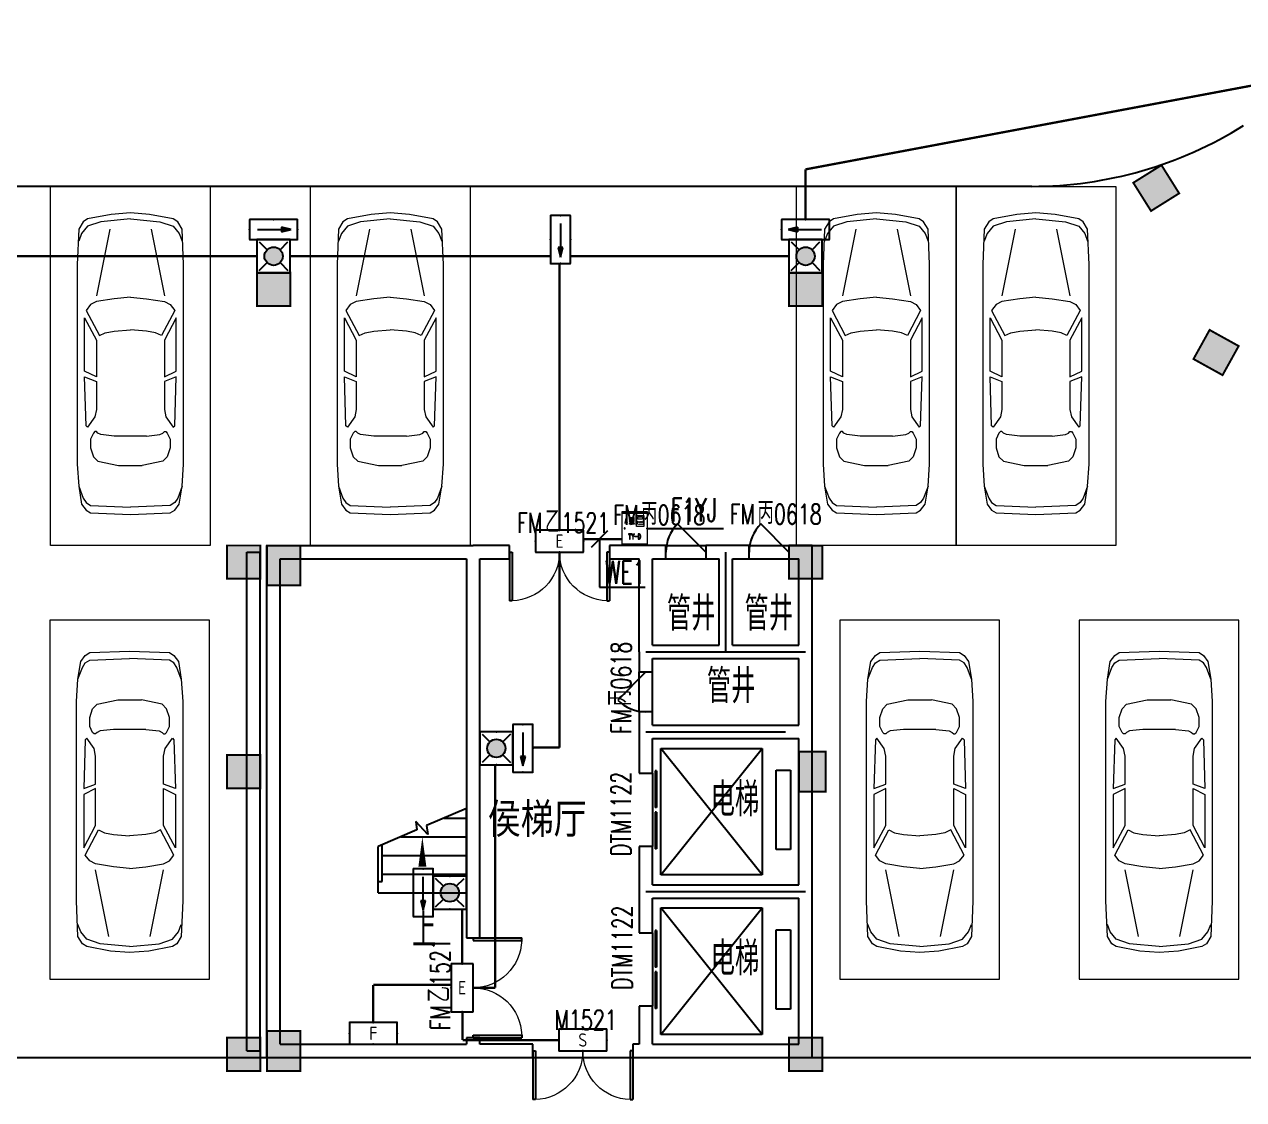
# Model space of a CAD drawing. Extents: x -6243262 to 3079315, y -2914302 to 172723.
# Drawn here: x -2010181 to -1991846, y -1008349 to -992183 of the extents above; entities that cross this region are included whole.
import ezdxf
from ezdxf.enums import TextEntityAlignment as Align

# ---------------------------------------------------------------- set-up
doc = ezdxf.new("R2010")
doc.units = 0
doc.header["$LTSCALE"] = 1000
doc.linetypes.add('DASH', pattern=[0.35, 0.25, -0.1])
for name, color, linetype in [('0-柱2', 6, 'Continuous'), ('0-柱网', 2, 'Continuous'), ('A-DOOR-IDEN', 7, 'Continuous'), ('DIM-应急', 3, 'Continuous'), ('DIM-消防', 3, 'Continuous'), ('DOOR_FIRE_TEXT', 7, 'Continuous'), ('EQUIP-应急', 3, 'Continuous'), ('EQUIP-消防', 3, 'Continuous'), ('WINDOW_TEXT', 7, 'Continuous'), ('WIRE-应急', 1, 'DASH')]:
    doc.layers.add(name, color=color, linetype=linetype)
doc.layers.add('车位', color=252, linetype='Continuous', lineweight=5)
doc.styles.add('-宋体', font='', dxfattribs={"width": 0.8})
doc.styles.add('_TCH_DIM', font='SIMPLEX', dxfattribs={"bigfont": 'GBCBIG'})
doc.styles.add('_TCH_WINDOW', font='SIMPLEX', dxfattribs={"height": 3.5, "bigfont": 'GBCBIG'})
doc.styles.add('_TEL_ATTDEF', font='gbenor', dxfattribs={"bigfont": 'gbcbig'})
doc.styles.add('_TEL_DIM', font='SIMPLEX', dxfattribs={"width": 0.8, "height": 3.5, "bigfont": 'HZTXT'})
doc.styles.get('-宋体').set_extended_font_data('SimSun')

# ---------------------------------------------------------------- blocks, each defined once
blk = doc.blocks.new('chewei')
at = {"layer": '车位', "color": 0}
for p, q in [((49090, 154915), (49134, 154982)), ((49134, 154982), (49201, 155026)), ((49201, 155026), (49801, 155049)), ((50401, 155026), (49801, 155049)), ((50467, 154982), (50401, 155026)), ((50512, 154915), (50467, 154982)), ((49023, 154737), (49090, 154915)), ((50578, 154737), (50512, 154915)), ((49312, 154360), (49623, 154426)), ((49623, 154426), (49978, 154426)), ((50290, 154360), (49978, 154426)), ((49201, 154160), (49245, 154293)), ((49245, 154293), (49312, 154360)), ((50356, 154293), (50290, 154360)), ((50401, 154160), (50356, 154293)), ((49201, 154026), (49201, 154160)), ((49245, 153938), (49201, 154026)), ((50356, 153938), (50401, 154026)), ((50401, 154026), (50401, 154160)), ((49156, 153849), (49134, 153826)), ((49267, 153693), (49156, 153849)), ((49267, 153915), (49245, 153938)), ((49290, 153915), (49267, 153915)), ((49312, 153938), (49290, 153915)), ((49356, 153960), (49312, 153938)), ((49556, 153982), (49356, 153960)), ((50045, 153982), (49556, 153982)), ((50045, 153982), (50245, 153960)), ((50245, 153960), (50290, 153938)), ((50290, 153938), (50312, 153915)), ((50312, 153915), (50334, 153915)), ((50334, 153915), (50356, 153938)), ((50334, 153693), (50445, 153849)), ((50445, 153849), (50467, 153826)), ((49134, 153826), (49112, 153093)), ((49290, 153582), (49267, 153693)), ((50312, 153582), (50334, 153693)), ((50467, 153826), (50490, 153093)), ((49290, 153160), (49290, 153582)), ((50312, 153160), (50312, 153582)), ((49112, 153093), (49290, 153160)), ((50490, 153093), (50312, 153160)), ((49290, 153093), (49112, 153004)), ((49112, 153004), (49112, 152204)), ((49290, 152538), (49290, 153093)), ((50312, 153093), (50490, 153004)), ((50312, 152538), (50312, 153093)), ((50490, 153004), (50490, 152204)), ((49112, 152204), (49290, 152538)), ((49134, 152093), (49334, 152471)), ((49334, 152471), (49423, 152427)), ((49423, 152427), (49556, 152404)), ((49556, 152404), (49801, 152382)), ((50045, 152404), (49801, 152382)), ((50178, 152427), (50045, 152404)), ((50267, 152471), (50178, 152427)), ((50467, 152093), (50267, 152471)), ((50490, 152204), (50312, 152538)), ((49201, 152004), (49134, 152093)), ((49290, 151960), (49201, 152004)), ((50312, 151960), (50401, 152004)), ((50401, 152004), (50467, 152093)), ((49556, 151916), (49290, 151960)), ((49490, 150871), (49290, 151871)), ((49801, 151893), (49556, 151916)), ((49801, 151893), (50045, 151916)), ((50045, 151916), (50312, 151960)), ((50112, 150871), (50312, 151871)), ((49067, 150938), (49023, 151049)), ((49156, 150827), (49067, 150938)), ((50445, 150827), (50534, 150938)), ((50534, 150938), (50578, 151049)), ((49356, 150760), (49156, 150827)), ((49801, 150716), (49356, 150760)), ((49801, 150716), (50245, 150760)), ((50245, 150760), (50445, 150827))]:
    blk.add_line(p, q, dxfattribs=at)
for points in [[(48601, 150227), (51001, 150227), (51001, 155627), (48601, 155627)], [(50578, 154737), (50601, 154404), (50601, 151404), (50578, 150871), (50512, 150760), (50445, 150716), (50090, 150649), (49801, 150627), (49512, 150649), (49156, 150716), (49090, 150760), (49023, 150871), (49001, 151404), (49001, 154404), (49023, 154737), (49067, 155004), (49134, 155093), (49201, 155137), (49801, 155160), (50401, 155137), (50467, 155093), (50534, 155004)]]:
    blk.add_lwpolyline(points, close=True, dxfattribs=at)
blk = doc.blocks.new('0-柱2')
at = {"layer": '0-柱2'}
h = blk.add_hatch(color=0, dxfattribs=at)
h.dxf.hatch_style = 1
h.paths.add_polyline_path([(63729, 13354), (63995, 12930), (64418, 13195), (64152, 13619)])
h = blk.add_hatch(color=0, dxfattribs=at)
h.dxf.hatch_style = 1
h.paths.add_polyline_path([(50550, 12000), (51050, 12000), (51050, 11500), (50550, 11500)])
h = blk.add_hatch(color=0, dxfattribs=at)
h.dxf.hatch_style = 1
h.paths.add_polyline_path([(58550, 12000), (59050, 12000), (59050, 11500), (58550, 11500)])
h = blk.add_hatch(color=0, dxfattribs=at)
h.dxf.hatch_style = 1
h.paths.add_polyline_path([(64634, 10704), (65071, 10462), (65313, 10899), (64876, 11141)])
at = {"layer": '0-柱2', "color": 0, "const_width": 30}
for points in [[(63729, 13354), (63995, 12930), (64418, 13195), (64152, 13619)], [(50550, 12000), (51050, 12000), (51050, 11500), (50550, 11500)], [(58550, 12000), (59050, 12000), (59050, 11500), (58550, 11500)], [(64634, 10704), (65071, 10462), (65313, 10899), (64876, 11141)]]:
    blk.add_lwpolyline(points, close=True, dxfattribs=at)
blk = doc.blocks.new('宿舍楼柱网1')
at = {"layer": '0-柱网'}
h = blk.add_hatch(color=0, dxfattribs=at)
h.dxf.hatch_style = 1
h.paths.add_polyline_path([(631658, 145126), (632158, 145126), (632158, 144526), (631658, 144526)])
h = blk.add_hatch(color=0, dxfattribs=at)
h.dxf.hatch_style = 1
h.paths.add_polyline_path([(639508, 145126), (640008, 145126), (640008, 144626), (639508, 144626)])
h = blk.add_hatch(color=0, dxfattribs=at)
h.dxf.hatch_style = 1
h.paths.add_polyline_path([(639658, 142026), (640058, 142026), (640058, 141426), (639658, 141426)])
h = blk.add_hatch(color=0, dxfattribs=at)
h.dxf.hatch_style = 1
h.paths.add_polyline_path([(631658, 137826), (632158, 137826), (632158, 137226), (631658, 137226)])
h = blk.add_hatch(color=0, dxfattribs=at)
h.dxf.hatch_style = 1
h.paths.add_polyline_path([(639508, 137726), (640008, 137726), (640008, 137226), (639508, 137226)])
at = {"layer": '0-柱网', "color": 0, "const_width": 30}
for points in [[(631658, 145126), (632158, 145126), (632158, 144526), (631658, 144526)], [(639508, 145126), (640008, 145126), (640008, 144626), (639508, 144626)], [(639658, 142026), (640058, 142026), (640058, 141426), (639658, 141426)], [(631658, 137826), (632158, 137826), (632158, 137226), (631658, 137226)], [(639508, 137726), (640008, 137726), (640008, 137226), (639508, 137226)]]:
    blk.add_lwpolyline(points, close=True, dxfattribs=at)
blk = doc.blocks.new('柱网22222')
at = {"layer": '0-柱网'}
h = blk.add_hatch(color=0, dxfattribs=at)
h.dxf.hatch_style = 1
h.paths.add_polyline_path([(140400, 330556), (140900, 330556), (140900, 330056), (140400, 330056)])
h = blk.add_hatch(color=0, dxfattribs=at)
h.dxf.hatch_style = 1
h.paths.add_polyline_path([(140400, 327406), (140900, 327406), (140900, 326906), (140400, 326906)])
h = blk.add_hatch(color=0, dxfattribs=at)
h.dxf.hatch_style = 1
h.paths.add_polyline_path([(140400, 323156), (140900, 323156), (140900, 322656), (140400, 322656)])
at = {"layer": '0-柱网', "color": 0, "const_width": 30}
for points in [[(140400, 330556), (140900, 330556), (140900, 330056), (140400, 330056)], [(140400, 327406), (140900, 327406), (140900, 326906), (140400, 326906)], [(140400, 323156), (140900, 323156), (140900, 322656), (140400, 322656)]]:
    blk.add_lwpolyline(points, close=True, dxfattribs=at)
blk = doc.blocks.new('$DORLIB2D$00000127')
at = {"color": 0}
for points in [[(-0.533, 0.795), (-0.533, 0.69)], [(-0.033, 0.795), (-0.533, 0.795)], [(-0.033, 0.69), (-0.533, 0.69)], [(-0.033, 0.795), (-0.033, 0.69)], [(0.533, 0.795), (0.033, 0.795)], [(0.033, 0.795), (0.033, 0.69)], [(0.533, 0.69), (0.033, 0.69)], [(0.533, 0.795), (0.533, 0.69)], [(0.5, 0.5), (-0.5, 0.5)]]:
    blk.add_lwpolyline(points, dxfattribs=at)
blk = doc.blocks.new('$DorLib2D$00000114')
at = {"color": 0}
blk.add_line((0.5, 0), (-0.207, 0.707), dxfattribs=at)
blk.add_arc((0.5, 0), 1, 135, 180, dxfattribs=at)
blk = doc.blocks.new('$DorLib2D$00000002')
at = {"color": 0}
for p, q in [((-0.5, 0), (-0.5, 0.4875)), ((-0.475, 0.4875), (-0.5, 0.4875)), ((-0.475, 0), (-0.475, 0.4875)), ((0.475, 0), (0.475, 0.4875)), ((0.475, 0.4875), (0.5, 0.4875)), ((0.5, 0), (0.5, 0.4875)), ((-0.5, 0), (-0.475, 0)), ((0.5, 0), (0.475, 0))]:
    blk.add_line(p, q, dxfattribs=at)
at = {"color": 0, "lineweight": 13}
for centre, start, end in [((-0.4875, 0), 0, 88.53072), ((0.4875, 0), 91.46928, 180)]:
    blk.add_arc(centre, 0.4875, start, end, dxfattribs=at)
blk = doc.blocks.new('345634')
at = {"layer": '0-柱网', "color": 8}
for p, q in [((1382675.2, -1180931.9), (1334874.1, -1180931.9)), ((1370874.1, -1193931.9), (1370874.1, -1186431.9)), ((1370874.1, -1186431.9), (1371074.1, -1186431.9)), ((1371074.1, -1193931.9), (1371074.1, -1186431.9)), ((1371174.1, -1186331.9), (1374274.1, -1186331.9)), ((1371174.1, -1194031.9), (1371174.1, -1186331.9)), ((1374824.1, -1186331.9), (1374274.1, -1186331.9)), ((1374824.1, -1186531.9), (1374824.1, -1186331.9)), ((1376874.1, -1186331.9), (1376324.1, -1186331.9)), ((1376324.1, -1186331.9), (1376324.1, -1186531.9)), ((1377174.1, -1186331.9), (1376874.1, -1186331.9)), ((1377174.1, -1186331.9), (1377774.1, -1186331.9)), ((1377174.1, -1186531.9), (1377174.1, -1186331.9)), ((1378074.1, -1186331.9), (1377774.1, -1186331.9)), ((1377774.1, -1186331.9), (1377774.1, -1186531.9)), ((1378424.1, -1186331.9), (1378074.1, -1186331.9)), ((1378424.1, -1186531.9), (1378424.1, -1186331.9)), ((1378424.1, -1186331.9), (1379024.1, -1186331.9)), ((1379374.1, -1186331.9), (1379024.1, -1186331.9)), ((1379024.1, -1186331.9), (1379024.1, -1186531.9)), ((1379374.1, -1187931.9), (1379374.1, -1186331.9)), ((1371374.1, -1186531.9), (1374174.1, -1186531.9)), ((1371374.1, -1193831.9), (1371374.1, -1186531.9)), ((1374174.1, -1186531.9), (1374174.1, -1192231.9)), ((1374374.1, -1192231.9), (1374374.1, -1186531.9)), ((1374374.1, -1186531.9), (1374824.1, -1186531.9)), ((1376324.1, -1186531.9), (1376774.1, -1186531.9)), ((1376774.1, -1187931.9), (1376774.1, -1186531.9)), ((1376974.1, -1187831.9), (1376974.1, -1186531.9)), ((1376974.1, -1186531.9), (1377174.1, -1186531.9)), ((1377174.1, -1186531.9), (1377774.1, -1186531.9)), ((1377774.1, -1186531.9), (1377974.1, -1186531.9)), ((1377974.1, -1187831.9), (1377974.1, -1186531.9)), ((1378174.1, -1187831.9), (1378174.1, -1186531.9)), ((1378174.1, -1186531.9), (1378424.1, -1186531.9)), ((1378424.1, -1186531.9), (1379024.1, -1186531.9)), ((1379024.1, -1186531.9), (1379174.1, -1186531.9)), ((1379174.1, -1187831.9), (1379174.1, -1186531.9)), ((1376974.1, -1187831.9), (1377974.1, -1187831.9)), ((1378174.1, -1187831.9), (1379174.1, -1187831.9)), ((1376774.1, -1187931.9), (1376774.1, -1188231.9)), ((1376974.1, -1188231.9), (1376974.1, -1188031.9)), ((1376974.1, -1188031.9), (1378074.1, -1188031.9)), ((1378074.1, -1188031.9), (1379174.1, -1188031.9)), ((1379174.1, -1189031.9), (1379174.1, -1188031.9)), ((1379374.1, -1189131.9), (1379374.1, -1187931.9)), ((1376774.1, -1188231.9), (1376974.1, -1188231.9)), ((1376774.1, -1188831.9), (1376774.1, -1188231.9)), ((1376974.1, -1188831.9), (1376974.1, -1188231.9)), ((1376974.1, -1188831.9), (1376774.1, -1188831.9)), ((1376774.1, -1188831.9), (1376774.1, -1189131.9)), ((1376974.1, -1189031.9), (1376974.1, -1188831.9)), ((1376774.1, -1189131.9), (1376774.1, -1189756.9)), ((1376874.1, -1189131.9), (1378974.1, -1189131.9)), ((1376974.1, -1189031.9), (1379174.1, -1189031.9)), ((1379374.1, -1191531.9), (1379374.1, -1189131.9)), ((1376974.1, -1189756.9), (1376974.1, -1189231.9)), ((1376974.1, -1189231.9), (1379174.1, -1189231.9)), ((1377099.1, -1191281.9), (1377099.1, -1189381.9)), ((1377099.1, -1189381.9), (1378619.1, -1189381.9)), ((1378619.1, -1191281.9), (1377099.1, -1189381.9)), ((1377099.1, -1191281.9), (1378619.1, -1189381.9)), ((1378619.1, -1189381.9), (1378619.1, -1191281.9)), ((1379174.1, -1191431.9), (1379174.1, -1189231.9)), ((1376774.1, -1189756.9), (1376974.1, -1189756.9)), ((1378834.1, -1190901.9), (1378834.1, -1189711.9)), ((1378834.1, -1189711.9), (1379049.1, -1189711.9)), ((1379049.1, -1189711.9), (1379049.1, -1190901.9)), ((1374174.1, -1190285.9), (1373575.8, -1190544.2)), ((1374174.1, -1191551.9), (1374174.1, -1190285.9)), ((1373595.4, -1190677.7), (1373410.8, -1190482.1)), ((1373410.8, -1190482.1), (1373429.1, -1190607.5)), ((1373835.9, -1190431.9), (1374174.1, -1190431.9)), ((1373429.1, -1190607.5), (1372849.1, -1190857.9)), ((1373575.8, -1190544.2), (1373595.4, -1190677.7)), ((1372909.1, -1191381.9), (1372909.1, -1190832)), ((1373187.3, -1190711.9), (1374174.1, -1190711.9)), ((1376974.1, -1190856.9), (1376774.1, -1190856.9)), ((1376774.1, -1190856.9), (1376774.1, -1191531.9)), ((1376974.1, -1191431.9), (1376974.1, -1190856.9)), ((1372849.1, -1191381.9), (1372849.1, -1190857.9)), ((1372849.1, -1191381.9), (1372849.1, -1190857.9)), ((1372909.1, -1190991.9), (1374174.1, -1190991.9)), ((1379049.1, -1190901.9), (1378834.1, -1190901.9)), ((1372849.1, -1191551.9), (1372849.1, -1191381.9)), ((1372849.1, -1191381.9), (1372909.1, -1191381.9)), ((1372909.1, -1191271.9), (1374174.1, -1191271.9)), ((1378619.1, -1191281.9), (1377099.1, -1191281.9)), ((1372849.1, -1191551.9), (1374174.1, -1191551.9)), ((1376774.1, -1191531.9), (1376774.1, -1192156.9)), ((1376874.1, -1191531.9), (1379274.1, -1191531.9)), ((1376974.1, -1191431.9), (1379174.1, -1191431.9)), ((1379374.1, -1194031.9), (1379374.1, -1191531.9)), ((1376974.1, -1192156.9), (1376974.1, -1191631.9)), ((1376974.1, -1191631.9), (1379174.1, -1191631.9)), ((1379174.1, -1193831.9), (1379174.1, -1191631.9)), ((1377099.1, -1193681.9), (1377099.1, -1191781.9)), ((1377099.1, -1191781.9), (1378619.1, -1191781.9)), ((1378619.1, -1193681.9), (1377099.1, -1191781.9)), ((1377099.1, -1193681.9), (1378619.1, -1191781.9)), ((1378619.1, -1191781.9), (1378619.1, -1193681.9)), ((1378834.1, -1193301.9), (1378834.1, -1192111.9)), ((1378834.1, -1192111.9), (1379049.1, -1192111.9)), ((1379049.1, -1192111.9), (1379049.1, -1193301.9)), ((1374174.1, -1192231.9), (1374374.1, -1192231.9)), ((1376774.1, -1192156.9), (1376974.1, -1192156.9)), ((1376974.1, -1193256.9), (1376774.1, -1193256.9)), ((1376774.1, -1193256.9), (1376774.1, -1193831.9)), ((1376974.1, -1193831.9), (1376974.1, -1193256.9)), ((1379049.1, -1193301.9), (1378834.1, -1193301.9)), ((1374374.1, -1193731.9), (1374174.1, -1193731.9)), ((1374174.1, -1193731.9), (1374174.1, -1193831.9)), ((1374374.1, -1193831.9), (1374374.1, -1193731.9)), ((1378619.1, -1193681.9), (1377099.1, -1193681.9)), ((1370874.1, -1193931.9), (1371074.1, -1193931.9)), ((1371374.1, -1193831.9), (1374174.1, -1193831.9)), ((1375174.1, -1193831.9), (1374374.1, -1193831.9)), ((1375174.1, -1194031.9), (1375174.1, -1193831.9)), ((1376774.1, -1193831.9), (1376674.1, -1193831.9)), ((1376674.1, -1193831.9), (1376674.1, -1194031.9)), ((1376974.1, -1193831.9), (1379174.1, -1193831.9)), ((1371174.1, -1194031.9), (1374274.1, -1194031.9)), ((1374274.1, -1194031.9), (1375174.1, -1194031.9)), ((1375174.1, -1194031.9), (1376674.1, -1194031.9)), ((1376674.1, -1194031.9), (1376874.1, -1194031.9)), ((1376874.1, -1194031.9), (1379374.1, -1194031.9))]:
    blk.add_line(p, q, dxfattribs=at)
for points in [[(1338674.1, -1194031.9), (1394633.1, -1194031.9), (1399308.6, -1185583.5), (1385044.2, -1162824.9)], [(1378074.1, -1187931.9), (1378074.1, -1186431.9)], [(1378074.1, -1187931.9), (1378074.1, -1186431.9)], [(1376874.1, -1187931.9), (1379274.1, -1187931.9)], [(1376874.1, -1187931.9), (1379274.1, -1187931.9)]]:
    blk.add_lwpolyline(points, dxfattribs=at)
blk.add_lwpolyline([(1373511.6, -1191691.9, 0, 0, 0), (1373511.6, -1190711.9, 0, 120, 0), (1373511.6, -1191161.9, 0, 0, 0)], format="xyseb", dxfattribs=at)
blk.add_arc((1382675.2, -1174931.9), 6000, 270, 302.07828, dxfattribs=at)
for name, p in [('0-柱2', (1320474.1, -1194231.9)), ('宿舍楼柱网1', (739516.2, -1331458.2)), ('柱网22222', (1230173.7, -1516887.8)), ('chewei', (1319308.4, -1343079.4)), ('chewei', (1331190, -1343079.4)), ('chewei', (1334790, -1343079.4))]:
    blk.add_blockref(name, p, dxfattribs=at)
at = {"layer": '0-柱网', "color": 8, "xscale": -1, "rotation": 180}
for p in [(1319320.1, -1030705.1), (1323227.2, -1030705.1), (1330537.9, -1030705.1), (1332937.9, -1030705.1)]:
    blk.add_blockref('chewei', p, dxfattribs=at)
at = {"layer": '0-柱网', "color": 8, "xscale": 600, "yscale": 600, "zscale": 200}
for p in [(1377474.1, -1186431.9), (1378724.1, -1186431.9)]:
    blk.add_blockref('$DorLib2D$00000114', p, dxfattribs=at)
at = {"layer": '0-柱网', "color": 8, "zscale": 200}
for name, p, xscale, yscale, rotation in [('$DorLib2D$00000002', (1375574.1, -1186431.9), 1500, -1500, 359.999971756983), ('$DorLib2D$00000114', (1376874.1, -1188531.9), 600, 600, 90), ('$DorLib2D$00000002', (1374274.1, -1192981.9), 1500, -1500, 89.9999999999911)]:
    blk.add_blockref(name, p, dxfattribs=dict(at, xscale=xscale, yscale=yscale, rotation=rotation))
at = {"layer": '0-柱网', "color": 8}
ref = blk.add_blockref('$DORLIB2D$00000127', (1376874.1, -1190306.9), dxfattribs=dict(at, xscale=1100, yscale=-200, zscale=200, rotation=89.99999999998887))
ref.add_attrib('A', 'DTM1122', (1376646.2, -1191001.9), dxfattribs={"layer": 'A-DOOR-IDEN', "color": 8, "height": 297.5, "rotation": 90, "style": '_TCH_WINDOW', "width": 0.705882})
ref = blk.add_blockref('$DORLIB2D$00000127', (1376874.1, -1192706.9), dxfattribs=dict(at, xscale=1100, yscale=-200, zscale=200, rotation=90))
ref.add_attrib('A', 'DTM1122', (1376664.9, -1193012.7), dxfattribs={"layer": 'A-DOOR-IDEN', "color": 8, "height": 297.5, "rotation": 90, "style": '_TCH_WINDOW', "width": 0.705882})
ref = blk.add_blockref('$DorLib2D$00000002', (1375924.1, -1193931.9), dxfattribs=dict(at, xscale=1500, yscale=-1500, zscale=200, rotation=5.130851239492292e-12))
ref.add_attrib('A', 'M1521', (1375499.1, -1193613.8), dxfattribs={"layer": 'WINDOW_TEXT', "color": 8, "height": 297.5, "style": '_TCH_WINDOW', "width": 0.705882})
at = {"layer": '0-柱网', "color": 8, "style": '_TCH_DIM'}
for s, p in [('管井', (1377188.7, -1187609.4)), ('管井', (1378357.3, -1187609.4)), ('管井', (1377789.4, -1188700.8)), ('电梯', (1377847.3, -1190403.5)), ('电梯', (1377847.3, -1192796.2))]:
    blk.add_text(s, height=506.38, dxfattribs=at).set_placement(p)
at = {"layer": '0-柱网', "color": 8, "style": '-宋体', "width": 0.8}
blk.add_text('侯梯厅', height=453.16, dxfattribs=at).set_placement((1374496, -1190664))
at = {"layer": '0-柱网', "color": 7, "style": '_TCH_DIM'}
blk.add_text('上', height=506.4, dxfattribs=at).set_placement((1373355.2, -1192374.4))
at = {"layer": 'DOOR_FIRE_TEXT', "color": 8, "style": '_TCH_WINDOW', "width": 0.705882}
for s, rotation, p in [('FM', 359.99997, (1374936.3, -1186140.1)), ('1521', 359.99997, (1375602, -1186140.1)), ('1521', 90, (1373929.3, -1192954)), ('FM', 90, (1373929.3, -1193619.7))]:
    blk.add_text(s, height=297.5, rotation=rotation, dxfattribs=at).set_placement(p)
at = {"layer": 'DOOR_FIRE_TEXT', "color": 8, "style": '_TCH_WINDOW'}
for rotation, p in [(359.99997, (1375356.3, -1186140.1)), (90, (1373929.3, -1193199.7))]:
    blk.add_text('乙', height=337.6, rotation=rotation, dxfattribs=at).set_placement(p)
at = {"layer": 'WINDOW_TEXT', "color": 8, "style": '_TCH_WINDOW'}
for p in [(1376802.4, -1186021.9), (1378552.4, -1186008.6)]:
    blk.add_text('丙', height=337.6, dxfattribs=at).set_placement(p)
at = {"layer": 'WINDOW_TEXT', "color": 8, "style": '_TCH_WINDOW', "width": 0.705882}
for s, p in [('FM', (1378132.4, -1186008.6)), ('0618', (1378798.1, -1186008.6)), ('FM', (1376382.4, -1186021.9)), ('0618', (1377048.2, -1186021.9))]:
    blk.add_text(s, height=297.5, dxfattribs=at).set_placement(p)
for s, p in [('0618', (1376650.3, -1188498.1)), ('FM', (1376650.3, -1189163.8))]:
    blk.add_text(s, height=297.5, rotation=90, dxfattribs=at).set_placement(p)
at = {"layer": 'WINDOW_TEXT', "color": 8, "style": '_TCH_WINDOW'}
blk.add_text('丙', height=337.6, rotation=90, dxfattribs=at).set_placement((1376650.3, -1188743.8))
blk = doc.blocks.new('$equip$00002604')
blk.add_hatch(color=256).paths.add_polyline_path([(0.275, 0.5, 1), (-0.274, 0.5, 1)])
for p, q in [((-0.429, 0.929), (-0.194, 0.694)), ((0.194, 0.694), (0.429, 0.929)), ((-0.429, 0.071), (-0.194, 0.306)), ((0.194, 0.306), (0.429, 0.071))]:
    blk.add_line(p, q)
at = {"const_width": 0.04}
blk.add_lwpolyline([(-0.5, 1), (-0.5, 0), (0.5, 0), (0.5, 1), (-0.5, 1), (-0.5, 0)], dxfattribs=at)
blk.add_lwpolyline([(-0.5, 1), (-0.5, 0), (0.5, 0), (0.5, 1)], close=True)
blk.add_circle((0, 0.5), 0.275)
for p in [(0, 1), (-0.5, 0.5), (0.5, 0.5), (0, 0)]:
    blk.add_point(p)
at = {"color": 7, "style": '_TEL_DIM', "flags": 1}
blk.add_attdef('A', text='', height=0.000025, dxfattribs=at).set_placement((0, 0), align=Align.MIDDLE_CENTER)
blk = doc.blocks.new('$equip$00003179')
for p, q in [((0.72, 0.66), (-0.72, 0.66)), ((-0.72, 0.66), (-0.72, 0)), ((0.72, 0), (0.72, 0.66)), ((-0.72, 0), (0.72, 0))]:
    blk.add_line(p, q)
at = {"const_width": 0.04}
blk.add_lwpolyline([(-0.72, 0.66), (-0.72, 0), (0.72, 0), (0.72, 0.66), (-0.72, 0.66), (-0.72, 0)], dxfattribs=at)
for p in [(0, 0.66), (-0.72, 0.33), (0, 0), (0.72, 0.33)]:
    blk.add_point(p)
at = {"color": 7, "style": '_TEL_DIM'}
blk.add_attdef('$TEXT$', text='', height=0.4, dxfattribs=at).set_placement((0, 0.33), align=Align.MIDDLE_CENTER)
at = {"color": 7, "style": '_TEL_DIM', "flags": 1}
for tag in ['A', 'REMARK']:
    blk.add_attdef(tag, text='', height=0.00002, dxfattribs=at).set_placement((0, 0), align=Align.MIDDLE_CENTER)
blk = doc.blocks.new('$equip$00003165')
for p, q in [((0.72, 0.66), (-0.72, 0.66)), ((-0.72, 0.66), (-0.72, 0)), ((0.72, 0), (0.72, 0.66)), ((-0.72, 0), (0.72, 0))]:
    blk.add_line(p, q)
at = {"const_width": 0.04}
blk.add_lwpolyline([(-0.72, 0.66), (-0.72, 0), (0.72, 0), (0.72, 0.66), (-0.72, 0.66), (-0.72, 0)], dxfattribs=at)
for p in [(0, 0.66), (-0.72, 0.33), (0, 0), (0.72, 0.33)]:
    blk.add_point(p)
at = {"color": 7, "style": '_TEL_DIM'}
blk.add_attdef('$TEXT$', text='', height=0.4, dxfattribs=at).set_placement((0, 0.33), align=Align.MIDDLE_CENTER)
at = {"color": 7, "style": '_TEL_DIM', "flags": 1}
for tag in ['A', 'REMARK']:
    blk.add_attdef(tag, text='', height=0.00002, dxfattribs=at).set_placement((0, 0), align=Align.MIDDLE_CENTER)
blk = doc.blocks.new('$equip$00002540')
blk.add_hatch(color=256).paths.add_polyline_path([(0.24, 0.372), (0.24, 0.228), (0.528, 0.3)])
for p, q in [((-0.72, 0.6), (-0.72, 0)), ((0.72, 0.6), (-0.72, 0.6)), ((0.24, 0.372), (0.24, 0.228)), ((0.528, 0.3), (0.24, 0.372)), ((0.72, 0), (0.72, 0.6)), ((-0.72, 0), (0.72, 0)), ((0.24, 0.228), (0.528, 0.3))]:
    blk.add_line(p, q)
at = {"color": 7}
blk.add_line((-0.48, 0.3), (0.48, 0.3), dxfattribs=at)
at = {"const_width": 0.04}
blk.add_lwpolyline([(-0.72, 0.6), (-0.72, 0), (0.72, 0), (0.72, 0.6), (-0.72, 0.6), (-0.72, 0)], dxfattribs=at)
for p in [(0, 0.6), (-0.72, 0.3), (0, 0), (0.72, 0.3)]:
    blk.add_point(p)
at = {"color": 7, "style": '_TEL_DIM', "flags": 1}
blk.add_attdef('A', text='', height=0.00002, dxfattribs=at).set_placement((0, 0), align=Align.MIDDLE_CENTER)
blk = doc.blocks.new('$equip$00002534')
for p, q in [((-0.72, 0.66), (-0.72, 0)), ((0.72, 0.66), (-0.72, 0.66)), ((0.72, 0), (0.72, 0.66)), ((-0.72, 0), (0.72, 0))]:
    blk.add_line(p, q)
at = {"const_width": 0.04}
blk.add_lwpolyline([(-0.72, 0.66), (-0.72, 0), (0.72, 0), (0.72, 0.66), (-0.72, 0.66), (-0.72, 0)], dxfattribs=at)
for p in [(0, 0.66), (-0.72, 0.33), (0, 0), (0.72, 0.33)]:
    blk.add_point(p)
at = {"color": 7, "style": '_TEL_DIM'}
blk.add_attdef('$TEXT$', text='', height=0.4, dxfattribs=at).set_placement((0, 0.33), align=Align.MIDDLE_CENTER)
at = {"color": 7, "style": '_TEL_DIM', "flags": 1}
blk.add_attdef('A', text='', height=0.00002, dxfattribs=at).set_placement((0, 0), align=Align.MIDDLE_CENTER)
blk = doc.blocks.new('$equip$00002541')
blk.add_hatch(color=256).paths.add_polyline_path([(-0.24, 0.372), (-0.528, 0.3), (-0.24, 0.228)])
for p, q in [((-0.72, 0.6), (-0.72, 0)), ((0.72, 0.6), (-0.72, 0.6)), ((-0.24, 0.372), (-0.528, 0.3)), ((-0.24, 0.372), (-0.24, 0.228)), ((0.72, 0), (0.72, 0.6)), ((-0.72, 0), (0.72, 0)), ((-0.528, 0.3), (-0.24, 0.228))]:
    blk.add_line(p, q)
at = {"color": 7}
blk.add_line((-0.48, 0.3), (0.48, 0.3), dxfattribs=at)
at = {"const_width": 0.04}
blk.add_lwpolyline([(-0.72, 0.6), (-0.72, 0), (0.72, 0), (0.72, 0.6), (-0.72, 0.6), (-0.72, 0)], dxfattribs=at)
for p in [(0, 0.6), (-0.72, 0.3), (0, 0), (0.72, 0.3)]:
    blk.add_point(p)
at = {"color": 7, "style": '_TEL_DIM', "flags": 1}
blk.add_attdef('A', text='', height=0.00002, dxfattribs=at).set_placement((0, 0), align=Align.MIDDLE_CENTER)
blk = doc.blocks.new('$equip_U$00000189(cyquan-PC)')
at = {"lineweight": 0}
for p, q in [((-0.254, -0.2), (-0.288, -0.346)), ((-0.288, -0.346), (-0.271, -0.346)), ((-0.271, -0.346), (-0.262, -0.301)), ((-0.262, -0.301), (-0.232, -0.301)), ((-0.259, -0.285), (-0.248, -0.234)), ((-0.236, -0.285), (-0.259, -0.285)), ((-0.241, -0.2), (-0.254, -0.2)), ((-0.248, -0.234), (-0.247, -0.234)), ((-0.247, -0.234), (-0.236, -0.285)), ((-0.207, -0.346), (-0.241, -0.2)), ((-0.232, -0.301), (-0.223, -0.346)), ((-0.223, -0.346), (-0.207, -0.346)), ((-0.146, -0.234), (-0.157, -0.234)), ((-0.157, -0.234), (-0.157, -0.25)), ((-0.157, -0.25), (-0.153, -0.25)), ((-0.146, -0.279), (-0.157, -0.286)), ((-0.157, -0.286), (-0.153, -0.292)), ((-0.146, -0.352), (-0.157, -0.351)), ((-0.157, -0.351), (-0.157, -0.367)), ((-0.153, -0.25), (-0.142, -0.249)), ((-0.153, -0.292), (-0.146, -0.302)), ((-0.138, -0.186), (-0.149, -0.185)), ((-0.149, -0.185), (-0.149, -0.2)), ((-0.149, -0.2), (-0.14, -0.2)), ((-0.134, -0.235), (-0.146, -0.234)), ((-0.139, -0.271), (-0.146, -0.279)), ((-0.146, -0.302), (-0.137, -0.294)), ((-0.146, -0.302), (-0.146, -0.302)), ((-0.134, -0.352), (-0.146, -0.352)), ((-0.142, -0.249), (-0.131, -0.249)), ((-0.139, -0.31), (-0.141, -0.326)), ((-0.141, -0.326), (-0.136, -0.325)), ((-0.14, -0.2), (-0.129, -0.199)), ((-0.138, -0.27), (-0.139, -0.271)), ((-0.128, -0.31), (-0.139, -0.31)), ((-0.126, -0.186), (-0.138, -0.186)), ((-0.133, -0.258), (-0.138, -0.27)), ((-0.137, -0.294), (-0.129, -0.283)), ((-0.136, -0.325), (-0.124, -0.325)), ((-0.13, -0.235), (-0.134, -0.235)), ((-0.134, -0.352), (-0.134, -0.352)), ((-0.087, -0.352), (-0.134, -0.352)), ((-0.131, -0.249), (-0.133, -0.258)), ((-0.129, -0.221), (-0.13, -0.235)), ((-0.129, -0.199), (-0.129, -0.206)), ((-0.129, -0.206), (-0.129, -0.221)), ((-0.129, -0.283), (-0.126, -0.276)), ((-0.117, -0.311), (-0.128, -0.31)), ((-0.087, -0.186), (-0.126, -0.186)), ((-0.126, -0.276), (-0.121, -0.264)), ((-0.124, -0.325), (-0.113, -0.325)), ((-0.121, -0.264), (-0.118, -0.249)), ((-0.118, -0.23), (-0.117, -0.217)), ((-0.118, -0.235), (-0.118, -0.23)), ((-0.096, -0.235), (-0.118, -0.235)), ((-0.118, -0.249), (-0.096, -0.249)), ((-0.117, -0.199), (-0.096, -0.199)), ((-0.117, -0.217), (-0.117, -0.199)), ((-0.113, -0.311), (-0.117, -0.311)), ((-0.087, -0.311), (-0.113, -0.311)), ((-0.113, -0.325), (-0.087, -0.325)), ((-0.096, -0.275), (-0.097, -0.29)), ((-0.097, -0.29), (-0.082, -0.29)), ((-0.096, -0.199), (-0.096, -0.235)), ((-0.096, -0.249), (-0.096, -0.259)), ((-0.096, -0.259), (-0.096, -0.262)), ((-0.096, -0.262), (-0.096, -0.275)), ((-0.076, -0.186), (-0.087, -0.186)), ((-0.087, -0.292), (-0.087, -0.297)), ((-0.073, -0.292), (-0.087, -0.292)), ((-0.087, -0.297), (-0.087, -0.311)), ((-0.087, -0.325), (-0.087, -0.352)), ((-0.083, -0.199), (-0.081, -0.199)), ((-0.083, -0.235), (-0.083, -0.199)), ((-0.072, -0.234), (-0.083, -0.235)), ((-0.083, -0.235), (-0.083, -0.249)), ((-0.083, -0.249), (-0.083, -0.235)), ((-0.083, -0.249), (-0.076, -0.249)), ((-0.083, -0.26), (-0.083, -0.249)), ((-0.083, -0.274), (-0.083, -0.26)), ((-0.083, -0.288), (-0.083, -0.274)), ((-0.082, -0.29), (-0.083, -0.288)), ((-0.081, -0.199), (-0.069, -0.2)), ((-0.069, -0.185), (-0.076, -0.186)), ((-0.076, -0.249), (-0.064, -0.25)), ((-0.074, -0.307), (-0.073, -0.292)), ((-0.074, -0.311), (-0.074, -0.307)), ((-0.045, -0.311), (-0.074, -0.311)), ((-0.074, -0.325), (-0.045, -0.325)), ((-0.074, -0.352), (-0.074, -0.325)), ((-0.025, -0.352), (-0.074, -0.352)), ((-0.064, -0.234), (-0.072, -0.234)), ((-0.069, -0.2), (-0.069, -0.185)), ((-0.064, -0.25), (-0.064, -0.234)), ((-0.057, -0.19), (-0.056, -0.201)), ((-0.043, -0.19), (-0.057, -0.19)), ((-0.056, -0.254), (-0.057, -0.269)), ((-0.057, -0.269), (-0.043, -0.269)), ((-0.056, -0.201), (-0.056, -0.216)), ((-0.056, -0.216), (-0.056, -0.243)), ((-0.056, -0.243), (-0.056, -0.254)), ((-0.033, -0.311), (-0.045, -0.311)), ((-0.045, -0.325), (-0.043, -0.325)), ((-0.044, -0.203), (-0.043, -0.19)), ((-0.044, -0.216), (-0.044, -0.203)), ((-0.044, -0.243), (-0.044, -0.216)), ((-0.044, -0.256), (-0.044, -0.243)), ((-0.043, -0.269), (-0.044, -0.256)), ((-0.043, -0.325), (-0.032, -0.325)), ((-0.041, -0.279), (-0.039, -0.286)), ((-0.028, -0.279), (-0.041, -0.279)), ((-0.039, -0.286), (-0.035, -0.299)), ((-0.035, -0.299), (-0.024, -0.296)), ((-0.022, -0.31), (-0.033, -0.311)), ((-0.032, -0.325), (-0.021, -0.326)), ((-0.026, -0.278), (-0.028, -0.279)), ((-0.025, -0.265), (-0.026, -0.278)), ((-0.025, -0.175), (-0.025, -0.176)), ((-0.012, -0.175), (-0.025, -0.175)), ((-0.025, -0.176), (-0.025, -0.19)), ((-0.025, -0.19), (-0.025, -0.205)), ((-0.025, -0.205), (-0.025, -0.265)), ((-0.014, -0.352), (-0.025, -0.352)), ((-0.024, -0.296), (-0.016, -0.29)), ((-0.021, -0.31), (-0.022, -0.31)), ((-0.021, -0.326), (-0.021, -0.31)), ((-0.016, -0.29), (-0.014, -0.285)), ((-0.014, -0.285), (-0.013, -0.269)), ((-0.003, -0.351), (-0.014, -0.352)), ((-0.013, -0.203), (-0.012, -0.189)), ((-0.013, -0.205), (-0.013, -0.203)), ((-0.013, -0.269), (-0.013, -0.205)), ((-0.012, -0.189), (-0.012, -0.175)), ((-0.003, -0.367), (-0.003, -0.351)), ((-0.157, -0.367), (-0.156, -0.367)), ((-0.156, -0.367), (-0.146, -0.366)), ((-0.146, -0.366), (-0.134, -0.366)), ((-0.134, -0.366), (-0.025, -0.366)), ((-0.025, -0.366), (-0.014, -0.366)), ((-0.014, -0.366), (-0.003, -0.367))]:
    blk.add_line(p, q, dxfattribs=at)
at = {"color": 5, "lineweight": 0}
for p, q in [((0.054, -0.443), (0.054, -0.119)), ((0.054, -0.119), (0.27, -0.119)), ((0.098, -0.227), (0.098, -0.154)), ((0.098, -0.154), (0.225, -0.154)), ((0.225, -0.227), (0.098, -0.227)), ((0.225, -0.154), (0.225, -0.227)), ((0.27, -0.119), (0.27, -0.443)), ((0.27, -0.443), (0.054, -0.443))]:
    blk.add_line(p, q, dxfattribs=at)
at = {"color": 254, "lineweight": 0}
for p, q in [((-0.28, -0.48), (-0.296, -0.48)), ((-0.296, -0.509), (-0.28, -0.509))]:
    blk.add_line(p, q, dxfattribs=at)
at = {"color": 7, "lineweight": 0}
for p, q in [((-0.101, -0.654), (-0.174, -0.654)), ((-0.174, -0.654), (-0.174, -0.671)), ((-0.174, -0.671), (-0.146, -0.671)), ((-0.146, -0.671), (-0.146, -0.808)), ((-0.129, -0.671), (-0.101, -0.671)), ((-0.129, -0.808), (-0.129, -0.671)), ((-0.101, -0.671), (-0.101, -0.654)), ((-0.088, -0.654), (-0.054, -0.739)), ((-0.071, -0.654), (-0.088, -0.654)), ((-0.046, -0.72), (-0.071, -0.654)), ((-0.02, -0.654), (-0.045, -0.72)), ((-0.037, -0.739), (-0.004, -0.654)), ((-0.004, -0.654), (-0.02, -0.654)), ((0.101, -0.654), (0.101, -0.808)), ((0.126, -0.654), (0.101, -0.654)), ((0.118, -0.671), (0.126, -0.671)), ((0.118, -0.791), (0.118, -0.671)), ((0.138, -0.656), (0.126, -0.654)), ((0.126, -0.671), (0.134, -0.672)), ((0.134, -0.672), (0.144, -0.677)), ((0.149, -0.659), (0.138, -0.656)), ((0.144, -0.677), (0.152, -0.685)), ((0.158, -0.665), (0.149, -0.659)), ((0.152, -0.685), (0.154, -0.689)), ((0.154, -0.689), (0.158, -0.7)), ((0.165, -0.672), (0.158, -0.665)), ((0.158, -0.7), (0.16, -0.714)), ((0.17, -0.681), (0.165, -0.672)), ((0.174, -0.693), (0.17, -0.681)), ((0.176, -0.707), (0.174, -0.693)), ((0.177, -0.723), (0.176, -0.707)), ((-0.146, -0.808), (-0.129, -0.808)), ((-0.054, -0.739), (-0.054, -0.808)), ((-0.054, -0.808), (-0.037, -0.808)), ((-0.045, -0.72), (-0.046, -0.72)), ((-0.037, -0.808), (-0.037, -0.739)), ((0.005, -0.722), (0.087, -0.722)), ((0.005, -0.736), (0.005, -0.722)), ((0.087, -0.736), (0.005, -0.736)), ((0.087, -0.722), (0.087, -0.736)), ((0.087, -0.736), (0.087, -0.736)), ((0.101, -0.808), (0.126, -0.808)), ((0.126, -0.791), (0.118, -0.791)), ((0.138, -0.789), (0.126, -0.791)), ((0.126, -0.808), (0.135, -0.807)), ((0.135, -0.807), (0.146, -0.804)), ((0.147, -0.783), (0.138, -0.789)), ((0.146, -0.804), (0.156, -0.798)), ((0.152, -0.777), (0.147, -0.783)), ((0.156, -0.768), (0.152, -0.777)), ((0.159, -0.756), (0.156, -0.768)), ((0.156, -0.798), (0.164, -0.79)), ((0.16, -0.74), (0.159, -0.756)), ((0.16, -0.714), (0.16, -0.732)), ((0.16, -0.732), (0.16, -0.74)), ((0.164, -0.79), (0.167, -0.786)), ((0.167, -0.786), (0.171, -0.776)), ((0.171, -0.776), (0.175, -0.763)), ((0.175, -0.763), (0.177, -0.749)), ((0.178, -0.732), (0.177, -0.723)), ((0.177, -0.749), (0.178, -0.732))]:
    blk.add_line(p, q, dxfattribs=at)
at = {"lineweight": 0}
blk.add_lwpolyline([(-0.36, 0), (0.36, 0), (0.36, -0.99), (-0.36, -0.99)], close=True, dxfattribs=at)
for points in [[(-0.36, -0.019), (0.36, -0.019)], [(-0.36, -0.049), (0.36, -0.049)], [(-0.36, -0.94), (0.36, -0.94)], [(-0.36, -0.973), (0.36, -0.973)]]:
    blk.add_lwpolyline(points, dxfattribs=at)
at = {"color": 5, "lineweight": 0}
for centre, radius in [((0.09, -0.296), 0.00495), ((0.089, -0.329), 0.00198), ((0.089, -0.352), 0.00198), ((0.09, -0.296), 0.00045), ((0.126, -0.329), 0.0063), ((0.126, -0.296), 0.00495), ((0.126, -0.296), 0.00045), ((0.162, -0.329), 0.0063), ((0.162, -0.296), 0.00495), ((0.162, -0.296), 0.00045), ((0.198, -0.329), 0.0063), ((0.198, -0.296), 0.00495), ((0.198, -0.296), 0.00045), ((0.234, -0.329), 0.0063), ((0.234, -0.296), 0.00495), ((0.234, -0.296), 0.00045), ((0.126, -0.373), 0.0063), ((0.162, -0.373), 0.0063), ((0.198, -0.373), 0.0063), ((0.234, -0.373), 0.0063)]:
    blk.add_circle(centre, radius, dxfattribs=at)
at = {"color": 254, "lineweight": 0}
for start, end in [(119.1103, 240.8897), (299.1104, 60.8896)]:
    blk.add_arc((-0.288, -0.495), 0.0171, start, end, dxfattribs=at)
at = {"color": 7, "style": '_TEL_DIM', "flags": 1}
for tag in ['A', 'REMARK']:
    blk.add_attdef(tag, text='', height=0.00002, dxfattribs=at).set_placement((0, 0), align=Align.MIDDLE_CENTER)
blk = doc.blocks.new('$equip_U$00000075(OW7S4Z35Z8O8O2W)')
at = {"xscale": 1.919999999999808, "yscale": 1.919999999999808, "zscale": 1.919999999999808}
blk.add_blockref('$equip_U$00000189(cyquan-PC)', (0.691, 1.901), dxfattribs=at)
at = {"color": 7, "style": '_TEL_DIM', "flags": 1}
blk.add_attdef('A', text='', height=0.0000333, dxfattribs=at).set_placement((0, 0), align=Align.MIDDLE_CENTER)
blk = doc.blocks.new('$equip_U$00000076(OW7S4Z35Z8O8O2W)')
blk.add_point((0.691, 0.475))
at = {"xscale": 0.4999999999998998, "yscale": 0.4999999999998998, "zscale": 0.4999999999998998}
blk.add_blockref('$equip_U$00000075(OW7S4Z35Z8O8O2W)', (0, 0), dxfattribs=at)
at = {"color": 7, "style": '_TEL_DIM', "flags": 1}
blk.add_attdef('A', text='', height=0.0000333, dxfattribs=at).set_placement((0, 0), align=Align.MIDDLE_CENTER)

msp = doc.modelspace()

# ---------------------------------------------------------------- linework, layer by layer
at = {"layer": 'DIM-应急'}
msp.add_line((-2001410.5, -999797.9), (-2001658, -1000045.4), dxfattribs=at)
for points in [[(-2001534.2, -999921.7), (-2001534.2, -1000645.9)], [(-2001534.2, -1000645.9), (-2000847.2, -1000645.9)]]:
    msp.add_lwpolyline(points, dxfattribs=at)
at = {"layer": 'DIM-消防'}
for p, q in [((-2000817.7, -999761.2), (-2000673.7, -999761.2)), ((-2000673.7, -999761.2), (-1999669.5, -999761.2))]:
    msp.add_line(p, q, dxfattribs=at)
at = {"layer": 'WIRE-应急', "linetype": 'DASH', "const_width": 35}
for points in [[(-1998433.5, -994362.4), (-1991376, -993037.6)], [(-1998433.5, -995117.8), (-1998433.5, -994362.4)], [(-2013683.5, -995667.8), (-2006683.5, -995667.8)], [(-2006183.5, -995667.8), (-2002270.1, -995667.8)], [(-2002133.5, -999787.8), (-2002133.5, -995777.8)], [(-2001970.1, -995667.8), (-1998683.5, -995667.8)], [(-2001773.5, -999921.7), (-2001190.9, -999921.7)], [(-2002133.5, -1003056.6), (-2002133.5, -1000117.8)], [(-2002533.5, -1003056.6), (-2002133.5, -1003056.6)], [(-2003100.2, -1006667.8), (-2003100.2, -1003317.8)], [(-2003598.5, -1006307.8), (-2003598.5, -1005487.8)], [(-2004933.5, -1007187.8), (-2004933.5, -1006625.3)], [(-2004933.5, -1006625.3), (-2003763.5, -1006625.3)], [(-2003433.5, -1006667.8), (-2003100.2, -1006667.8)], [(-2003590.2, -1007452.8), (-2003590.2, -1007027.8)], [(-2003590.2, -1007452.8), (-2002143.5, -1007452.8)]]:
    msp.add_lwpolyline(points, dxfattribs=at)

# ---------------------------------------------------------------- block references
msp.add_blockref('345634', (-3377707.6, 186314.1))
at = {"layer": 'EQUIP-应急', "xscale": 500, "yscale": 500, "zscale": 500}
for name, p in [('$equip$00002540', (-2006433.5, -995417.8)), ('$equip$00002541', (-1998433.5, -995417.8)), ('$equip$00002604', (-2006433.5, -995917.8)), ('$equip$00002604', (-1998433.5, -995917.8))]:
    msp.add_blockref(name, p, dxfattribs=at)
for name, p, rotation in [('$equip$00002540', (-2002270.1, -995417.8), 270), ('$equip$00002540', (-2002833.5, -1003067.8), 270), ('$equip$00002604', (-2003333.5, -1003067.8), 270), ('$equip$00002541', (-2004033.5, -1005237.8), 90), ('$equip$00002604', (-2003533.5, -1005237.8), 90)]:
    msp.add_blockref(name, p, dxfattribs=dict(at, rotation=rotation))
at = {"layer": 'EQUIP-应急'}
ref = msp.add_blockref('$equip$00002534', (-2002133.5, -1000117.8), dxfattribs=dict(at, xscale=500, yscale=500, zscale=500))
ref.add_attrib('$TEXT$', 'E', dxfattribs={"layer": '0', "color": 7, "height": 200, "style": '_TEL_ATTDEF'}).set_placement((-2002133.5, -999952.8), align=Align.MIDDLE_CENTER)
ref = msp.add_blockref('$equip$00002534', (-2003433.5, -1006667.8), dxfattribs=dict(at, xscale=500, yscale=500, zscale=500, rotation=90))
ref.add_attrib('$TEXT$', 'E', dxfattribs={"layer": '0', "color": 7, "height": 200, "style": '_TEL_ATTDEF'}).set_placement((-2003598.5, -1006667.8), align=Align.MIDDLE_CENTER)
ref = msp.add_blockref('$equip$00003179', (-2004933.5, -1007517.8), dxfattribs=dict(at, xscale=500, yscale=500, zscale=500))
ref.add_attrib('$TEXT$', 'F', dxfattribs={"layer": '0', "color": 7, "height": 200, "style": '_TEL_ATTDEF'}).set_placement((-2004933.5, -1007352.8), align=Align.MIDDLE_CENTER)
ref = msp.add_blockref('$equip$00003165', (-2001783.5, -1007617.8), dxfattribs=dict(at, xscale=500, yscale=500, zscale=500))
ref.add_attrib('$TEXT$', 'S', dxfattribs={"layer": '0', "color": 7, "height": 200, "style": '_TEL_ATTDEF'}).set_placement((-2001783.5, -1007452.8), align=Align.MIDDLE_CENTER)
at = {"layer": 'EQUIP-消防', "xscale": 540, "yscale": 540, "zscale": 540}
msp.add_blockref('$equip_U$00000076(OW7S4Z35Z8O8O2W)', (-2001190.9, -1000017.8), dxfattribs=at)

# ---------------------------------------------------------------- texts
at = {"layer": 'DIM-应急', "color": 7, "style": '_TEL_DIM', "width": 0.64}
msp.add_text('WE1', height=350, dxfattribs=at).set_placement((-2001446.7, -1000595.9))
at = {"layer": 'DIM-消防', "color": 7, "style": '_TEL_DIM', "width": 0.64}
msp.add_text('F1YJ', height=350, dxfattribs=at).set_placement((-2000457.2, -999656.2))

doc.saveas('drawing.dxf')
